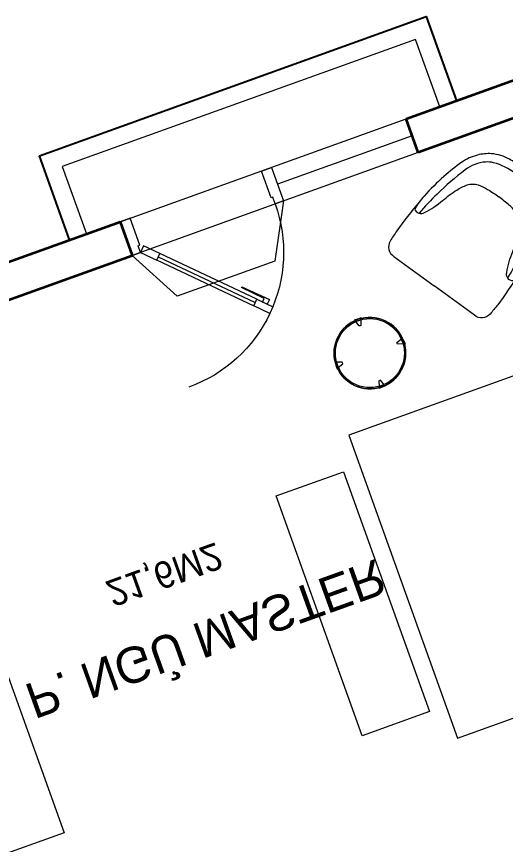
# Model space of a CAD drawing. Header units: metres. Extents: x 568332 to 569219, y 2065964 to 2066430.
# Drawn here: x 568600.558 to 568603.293, y 2066320.1 to 2066324.727 of the extents above; entities that cross this region are included whole.
import ezdxf

# ---------------------------------------------------------------- set-up
doc = ezdxf.new("R2010")
doc.units = ezdxf.units.M
for name, pattern in [('$AUDIT_BAD_LTYPE2', [0]), ('HIDDEN2', [0.1875, 0.125, -0.0625]), ('X-5M-G-MB PHONGNGU$0$HIDDEN2', [0.1875, 0.125, -0.0625])]:
    doc.linetypes.add(name, pattern=pattern)
doc.layers.get('0').update_dxf_attribs({"linetype": 'CONTINUOUS'})
doc.layers.get('DEFPOINTS').update_dxf_attribs({"linetype": 'CONTINUOUS'})
for name, color, linetype, lineweight in [('-DIM', 9, 'CONTINUOUS', 13), ('-DOOR', 137, 'CONTINUOUS', 9), ('-FURNITURE', 46, 'CONTINUOUS', 9), ('-LINE1', 7, 'CONTINUOUS', 18), ('-LINE2', 252, 'CONTINUOUS', 9), ('-WALL', 4, 'CONTINUOUS', 35), ('TEXT25', 2, 'CONTINUOUS', 13)]:
    doc.layers.add(name, color=color, linetype=linetype, lineweight=lineweight)
doc.layers.add('LoLK', color=6, linetype='CONTINUOUS')
doc.styles.add('SVN_AVO_thuong', font='')
doc.styles.add('T1', font='', dxfattribs={"height": 200})
doc.styles.get('SVN_AVO_thuong').set_extended_font_data('SVN-Avo')
doc.styles.get('T1').set_extended_font_data('VNgeometric Light')

# ---------------------------------------------------------------- blocks, each defined once
blk = doc.blocks.new('1800X2000')
at = {"layer": '-FURNITURE'}
blk.add_line((325497.3064970744, 17765.29446492715), (325497.3064973904, 19565.2944651944), dxfattribs=at)
for points in [[(323997.3057774993, 19565.2944651944), (325997.3064971831, 19565.2944651944), (325997.3064971831, 17765.29446484288), (323997.3057774993, 17765.29446484288)], [(325612.9490047574, 19390.79434491032), (325919.0064973457, 19390.79434491032), (325919.0064973457, 18691.29434485664), (325612.9490047574, 18691.29434485664)], [(325612.9490046239, 18629.79434491026), (325919.0064972151, 18629.79434491026), (325919.0064972151, 17946.79434485664), (325612.9490046239, 17946.79434485664)]]:
    blk.add_lwpolyline(points, close=True, dxfattribs=at)
blk = doc.blocks.new('*U299')
at = {"linetype": 'X-5M-G-MB PHONGNGU$0$HIDDEN2'}
for points in [[(0, 600.0000000004657), (0, 0), (2672.34284560128, -9.831674304536018e-10), (2672.34284560128, 599.9999999994825)], [(2652.34284560128, 579.9996613714092), (2652.34284560128, 19.99966137140928), (20, 20.00000000046566), (20, 580.0000000004657)], [(2652.34284560128, 286.6991212944914), (2652.34284560128, 313.0991212943982), (20, 313.0991212953813), (19.99999859370291, 286.6991212952417)], [(113.7817614636733, 319.1750910408318), (109.4317788550979, 319.1750910408318), (109.4317788550979, 280.441767644881), (113.7817614636733, 280.441767644881)], [(227.7817614636733, 319.1750910407849), (223.4317788550979, 319.1750910407849), (223.4317788550979, 280.4417676448341), (227.7817614636733, 280.4417676448341)], [(341.7817614636733, 319.175091040738), (337.4317788550979, 319.175091040738), (337.4317788550979, 280.4417676447872), (341.7817614636733, 280.4417676447872)], [(455.7817614636733, 319.1750910406911), (451.4317788550979, 319.1750910406911), (451.4317788550979, 280.4417676447403), (455.7817614636733, 280.4417676447403)], [(569.7817614636733, 319.1750910406442), (565.431778855098, 319.1750910406442), (565.431778855098, 280.4417676446934), (569.7817614636733, 280.4417676446934)], [(683.7817614636732, 319.1750910405973), (679.4317788550978, 319.1750910405973), (679.4317788550978, 280.4417676446465), (683.7817614636732, 280.4417676446465)], [(797.7817614636732, 319.1750910405504), (793.4317788550978, 319.1750910405504), (793.4317788550978, 280.4417676445996), (797.7817614636732, 280.4417676445996)], [(911.7817614636732, 319.1750910405035), (907.4317788550978, 319.1750910405035), (907.4317788550978, 280.4417676445527), (911.7817614636732, 280.4417676445527)], [(1025.781761463673, 319.1750910404566), (1021.431778855098, 319.1750910404566), (1021.431778855098, 280.4417676445057), (1025.781761463673, 280.4417676445057)], [(1139.781761463673, 319.1750910404097), (1135.431778855098, 319.1750910404097), (1135.431778855098, 280.4417676444588), (1139.781761463673, 280.4417676444588)], [(1253.781761463673, 319.1750910403628), (1249.431778855098, 319.1750910403628), (1249.431778855098, 280.4417676444119), (1253.781761463673, 280.4417676444119)], [(1367.781761463673, 319.1750910403159), (1363.431778855098, 319.1750910403159), (1363.431778855098, 280.441767644365), (1367.781761463673, 280.441767644365)], [(1481.781761463673, 319.175091040269), (1477.431778855098, 319.175091040269), (1477.431778855098, 280.4417676443181), (1481.781761463673, 280.4417676443181)], [(1595.781761463673, 319.175091040222), (1591.431778855098, 319.175091040222), (1591.431778855098, 280.4417676442712), (1595.781761463673, 280.4417676442712)], [(1709.781761463673, 319.1750910401751), (1705.431778855098, 319.1750910401751), (1705.431778855098, 280.4417676442243), (1709.781761463673, 280.4417676442243)], [(1823.781761463673, 319.1750910401282), (1819.431778855098, 319.1750910401282), (1819.431778855098, 280.4417676441774), (1823.781761463673, 280.4417676441774)], [(1937.781761463673, 319.1750910400813), (1933.431778855098, 319.1750910400813), (1933.431778855098, 280.4417676441305), (1937.781761463673, 280.4417676441305)], [(2051.781761463673, 319.1750910400344), (2047.431778855098, 319.1750910400344), (2047.431778855098, 280.4417676440836), (2051.781761463673, 280.4417676440836)], [(2165.781761463673, 319.1750910399875), (2161.431778855097, 319.1750910399875), (2161.431778855097, 280.4417676440366), (2165.781761463673, 280.4417676440366)], [(2279.781761463673, 319.1750910399406), (2275.431778855097, 319.1750910399406), (2275.431778855097, 280.4417676439897), (2279.781761463673, 280.4417676439897)], [(2393.781761463673, 319.1750910398937), (2389.431778855097, 319.1750910398937), (2389.431778855097, 280.4417676439429), (2393.781761463673, 280.4417676439429)], [(2507.781761463673, 319.1750910398468), (2503.431778855097, 319.1750910398468), (2503.431778855097, 280.441767643896), (2507.781761463673, 280.441767643896)], [(2621.781761463673, 319.1750910397999), (2617.431778855097, 319.1750910397999), (2617.431778855097, 280.4417676438491), (2621.781761463673, 280.4417676438491)]]:
    blk.add_lwpolyline(points, close=True, dxfattribs=at)
for points in [[(122.2409142897814, 313.1103512093413), (122.2409142897814, 515.2497102723445), (100.1765458012815, 515.2497102723445), (100.1765458012815, 313.1103512093413)], [(236.2409142897814, 313.1103512092944), (236.2409142897814, 515.2497102722975), (214.1765458012815, 515.2497102722975), (214.1765458012815, 313.1103512092944)], [(350.2409142897814, 313.1103512092475), (350.2409142897814, 515.2497102722507), (328.1765458012815, 515.2497102722507), (328.1765458012815, 313.1103512092475)], [(464.2409142897813, 313.1103512092006), (464.2409142897813, 515.2497102722037), (442.1765458012814, 515.2497102722037), (442.1765458012814, 313.1103512092006)], [(578.2409142897814, 313.1103512091537), (578.2409142897814, 515.2497102721569), (556.1765458012815, 515.2497102721569), (556.1765458012815, 313.1103512091537)], [(692.2409142897812, 313.1103512091068), (692.2409142897812, 515.24971027211), (670.1765458012813, 515.24971027211), (670.1765458012813, 313.1103512091068)], [(806.2409142897812, 313.1103512090599), (806.2409142897812, 515.249710272063), (784.1765458012813, 515.249710272063), (784.1765458012813, 313.1103512090599)], [(920.2409142897812, 313.110351209013), (920.2409142897812, 515.2497102720162), (898.1765458012813, 515.2497102720162), (898.1765458012813, 313.110351209013)], [(1034.240914289781, 313.1103512089661), (1034.240914289781, 515.2497102719692), (1012.176545801281, 515.2497102719692), (1012.176545801281, 313.1103512089661)], [(1148.240914289781, 313.1103512089192), (1148.240914289781, 515.2497102719224), (1126.176545801281, 515.2497102719224), (1126.176545801281, 313.1103512089192)], [(1262.240914289781, 313.1103512088723), (1262.240914289781, 515.2497102718754), (1240.176545801281, 515.2497102718754), (1240.176545801281, 313.1103512088723)], [(1376.240914289781, 313.1103512088254), (1376.240914289781, 515.2497102718285), (1354.176545801281, 515.2497102718285), (1354.176545801281, 313.1103512088254)], [(1490.240914289781, 313.1103512087785), (1490.240914289781, 515.2497102717816), (1468.176545801281, 515.2497102717816), (1468.176545801281, 313.1103512087785)], [(1604.240914289781, 313.1103512087315), (1604.240914289781, 515.2497102717347), (1582.176545801281, 515.2497102717347), (1582.176545801281, 313.1103512087315)], [(1718.240914289781, 313.1103512086846), (1718.240914289781, 515.2497102716878), (1696.176545801281, 515.2497102716878), (1696.176545801281, 313.1103512086846)], [(1832.240914289781, 313.1103512086377), (1832.240914289781, 515.2497102716409), (1810.176545801281, 515.2497102716409), (1810.176545801281, 313.1103512086377)], [(1946.240914289781, 313.1103512085908), (1946.240914289781, 515.2497102715939), (1924.176545801281, 515.2497102715939), (1924.176545801281, 313.1103512085908)], [(2060.240914289781, 313.1103512085439), (2060.240914289781, 515.2497102715471), (2038.176545801281, 515.2497102715471), (2038.176545801281, 313.1103512085439)], [(2174.240914289781, 313.110351208497), (2174.240914289781, 515.2497102715001), (2152.176545801281, 515.2497102715001), (2152.176545801281, 313.110351208497)], [(2288.240914289781, 313.1103512084501), (2288.240914289781, 515.2497102714533), (2266.176545801281, 515.2497102714533), (2266.176545801281, 313.1103512084501)], [(2402.240914289781, 313.1103512084032), (2402.240914289781, 515.2497102714063), (2380.176545801281, 515.2497102714063), (2380.176545801281, 313.1103512084032)], [(2516.240914289781, 313.1103512083563), (2516.240914289781, 515.2497102713594), (2494.176545801281, 515.2497102713594), (2494.176545801281, 313.1103512083563)], [(2630.240914289781, 313.1103512083094), (2630.240914289781, 515.2497102713126), (2608.176545801281, 515.2497102713126), (2608.176545801281, 313.1103512083094)], [(100.1765458012815, 286.7103512094345), (100.1765458012815, 92.0852110228024), (122.2409142897814, 92.0852110228024), (122.2409142897814, 286.7103512094345)], [(214.1765458012815, 286.7103512093876), (214.1765458012815, 92.08521102275549), (236.2409142897814, 92.08521102275549), (236.2409142897814, 286.7103512093876)], [(328.1765458012815, 286.7103512093407), (328.1765458012815, 92.08521102270858), (350.2409142897814, 92.08521102270858), (350.2409142897814, 286.7103512093407)], [(442.1765458012814, 286.7103512092938), (442.1765458012814, 92.08521102266168), (464.2409142897813, 92.08521102266168), (464.2409142897813, 286.7103512092938)], [(556.1765458012815, 286.7103512092469), (556.1765458012815, 92.08521102261477), (578.2409142897814, 92.08521102261477), (578.2409142897814, 286.7103512092469)], [(670.1765458012813, 286.7103512092), (670.1765458012813, 92.08521102256786), (692.2409142897812, 92.08521102256786), (692.2409142897812, 286.7103512092)], [(784.1765458012813, 286.7103512091531), (784.1765458012813, 92.08521102252095), (806.2409142897812, 92.08521102252095), (806.2409142897812, 286.7103512091531)], [(898.1765458012813, 286.7103512091062), (898.1765458012813, 92.08521102247404), (920.2409142897812, 92.08521102247404), (920.2409142897812, 286.7103512091062)], [(1012.176545801281, 286.7103512090592), (1012.176545801281, 92.08521102242715), (1034.240914289781, 92.08521102242715), (1034.240914289781, 286.7103512090592)], [(1126.176545801281, 286.7103512090123), (1126.176545801281, 92.08521102238024), (1148.240914289781, 92.08521102238024), (1148.240914289781, 286.7103512090123)], [(1240.176545801281, 286.7103512089654), (1240.176545801281, 92.08521102233333), (1262.240914289781, 92.08521102233333), (1262.240914289781, 286.7103512089654)], [(1354.176545801281, 286.7103512089186), (1354.176545801281, 92.08521102228642), (1376.240914289781, 92.08521102228642), (1376.240914289781, 286.7103512089186)], [(1468.176545801281, 286.7103512088717), (1468.176545801281, 92.0852110222395), (1490.240914289781, 92.0852110222395), (1490.240914289781, 286.7103512088717)], [(1582.176545801281, 286.7103512088247), (1582.176545801281, 92.0852110221926), (1604.240914289781, 92.0852110221926), (1604.240914289781, 286.7103512088247)], [(1696.176545801281, 286.7103512087778), (1696.176545801281, 92.0852110221457), (1718.240914289781, 92.0852110221457), (1718.240914289781, 286.7103512087778)], [(1810.176545801281, 286.7103512087309), (1810.176545801281, 92.08521102209879), (1832.240914289781, 92.08521102209879), (1832.240914289781, 286.7103512087309)], [(1924.176545801281, 286.710351208684), (1924.176545801281, 92.08521102205188), (1946.240914289781, 92.08521102205188), (1946.240914289781, 286.710351208684)], [(2038.176545801281, 286.7103512086371), (2038.176545801281, 92.08521102200497), (2060.240914289781, 92.08521102200497), (2060.240914289781, 286.7103512086371)], [(2152.176545801281, 286.7103512085902), (2152.176545801281, 92.08521102195806), (2174.240914289781, 92.08521102195806), (2174.240914289781, 286.7103512085902)], [(2266.176545801281, 286.7103512085433), (2266.176545801281, 92.08521102191116), (2288.240914289781, 92.08521102191116), (2288.240914289781, 286.7103512085433)], [(2380.176545801281, 286.7103512084964), (2380.176545801281, 92.08521102186425), (2402.240914289781, 92.08521102186425), (2402.240914289781, 286.7103512084964)], [(2494.176545801281, 286.7103512084495), (2494.176545801281, 92.08521102181734), (2516.240914289781, 92.08521102181734), (2516.240914289781, 286.7103512084495)], [(2608.176545801281, 286.7103512084026), (2608.176545801281, 92.08521102177043), (2630.240914289781, 92.08521102177043), (2630.240914289781, 286.7103512084026)]]:
    blk.add_lwpolyline(points, dxfattribs=at)
blk = doc.blocks.new('A$C7D524948')
at = {"layer": '-FURNITURE'}
for points in [[(-1.862645149230957e-09, 824.9500000011176, 0.02374928999430728), (-77.15000000130385, 820, 0.1110396266945436), (-175.0999999996275, 786.1500000022352, 0.08516816991690027), (-234.9500000011176, 733.25, 0.08855014736123698), (-281.5499999988824, 649.3499999996275, 0.02790636319614463), (-315.9500000011176, 525.5999999996275, 0.02834164487538841), (-340.4000000022352, 372.8000000007451, 0.04711987010175965), (-341.0999999996275, 283.4000000003725, 0.5135274654112972), (-284.5500000007451, 299.9500000011176, 0.05957759956988055), (-242.5500000026077, 413.6500000003725, -0.03446512451505389), (-213.1500000003725, 507.4499999992549, -0.05927668371543007), (-182.7500000009313, 564.2999999988824, -0.1661460996977688), (-133.4500000011176, 600.4000000003725, -0.0525641271264061), (-75.80000000074506, 611.9500000011176, -0.02855401869774651), (-1.862645149230957e-09, 614.6500000003725, -3.543335205159532)], [(-1.862645149230957e-09, 824.9500000011176, -0.02374928999430728), (77.14999999850988, 820.0000000018626, -0.1110396266945436), (175.0999999986961, 786.1500000003725, -0.08516816991690027), (234.9499999992549, 733.25, -0.08855014736123698), (281.5499999988824, 649.3499999996275, -0.02790636319614463), (315.9500000011176, 525.5999999996275, -0.02834164487538841), (340.3999999985099, 372.8000000007451, -0.04711987010175965), (341.0999999996275, 283.4000000022352, -0.5135274654112972), (284.5500000007451, 299.9499999992549, -0.05957759956988055), (242.5499999988824, 413.6499999985099, 0.03446512451505389), (213.1499999994412, 507.4500000011176, 0.05927668371543007), (182.75, 564.3000000007451, 0.1661460996977688), (133.4499999983236, 600.4000000003725, 0.0525641271264061), (75.79999999888241, 611.9499999992549, 0.02855401869774651), (-1.862645149230957e-09, 614.6500000003725, 3.543335205159532)], [(-0.5500000007450581, 774.1500000003725, 0.1055837687742558), (-137.8000000007451, 751.3000000007451, 0.08397584501256396), (-176, 728.25, 0.1493020227225411), (-241.2000000011176, 626.1999999992549, 0.02490854660583826), (-289.25, 424.1500000003725, 0.02643887537121914), (-306.5679914960638, 278.4068524483591, -0.8863330528017872)], [(-0.5500000007450581, 774.1500000003725, -0.1055837687742558), (136.6999999992549, 751.3000000007451, -0.08397584501256396), (174.8999999985099, 728.2500000018626, -0.1493020227225411), (240.0999999986961, 626.1999999992549, -0.02490854660583826), (288.1499999975786, 424.1500000003725, -0.02643887537121914), (305.467991495505, 278.4068524483591, 0.8863330528017872)], [(-342.8562581948936, 328.1164919566363, 0.02267140514630937), (-350.039135296829, 124.5, 0.01212164544072816), (-345.6391352973878, 57.0500000026077, 0.4055082152921144), (-279.3891352973878, 0), (0, 0)], [(342.8562581939623, 328.1164919547737, -0.02267140514630937), (350.0391352958977, 124.5, -0.01212164544072816), (345.6391352955252, 57.05000000074506, -0.4055082152921144), (279.3891352964565, 0), (0, 0)]]:
    blk.add_lwpolyline(points, format="xyb", dxfattribs=at)
blk = doc.blocks.new('tbl1')
at = {"layer": '-FURNITURE'}
for points in [[(-19.7318235830171, 199.0618887953169), (-20.00000000081491, 202.1778609547764), (19.99999999918509, 202.1778609547764), (19.73182358138729, 199.0618887953169), (-8.149072527885437e-10, 200.1778609545727)], [(-202.1778609555913, -20), (-202.1778609555913, 20), (-199.0618887961609, 19.7318235822022), (-200.1778609553294, 9.313225746154785e-10), (-199.0618887961609, -19.73182358033955)], [(202.1778609539615, -20), (199.0618887945311, -19.73182358033955), (200.1778609537287, 9.313225746154785e-10), (200.2090254699579, 19.83055200098897), (202.1778609539615, 20)], [(19.99999999918509, -202.1778609547764), (-20.00000000081491, -202.1778609547764), (-19.7318235830171, -199.061888795346), (-8.149072527885437e-10, -200.1778609546018), (19.73182358138729, -199.061888795346)]]:
    blk.add_hatch(color=256, dxfattribs=at).paths.add_polyline_path(points, flags=0)
at = {"layer": '-FURNITURE', "flags": 128}
for points in [[(-19.7318235830171, 199.061888795346), (-20.00000000081491, 202.1778609547764), (-8.149072527885437e-10, 202.1778609547764), (19.99999999918509, 202.1778609547764), (19.73182358138729, 199.061888795346)], [(-202.1778609555913, 0), (-202.1778609555913, 20), (-199.0618887961609, 19.7318235822022)], [(202.1778609539615, 0), (202.1778609539615, 20), (199.0618887945311, 19.7318235822022)], [(-19.7318235830171, -199.061888795346), (-20.00000000081491, -202.1778609547764), (-8.149072527885437e-10, -202.1778609547764), (19.99999999918509, -202.1778609547764), (19.73182358138729, -199.061888795346)]]:
    blk.add_lwpolyline(points, dxfattribs=at)
for points in [[(14.99999999918509, 193), (-15.00000000081491, 193), (-5.000000000814907, 163), (-8.149072527885437e-10, 163), (4.999999999185093, 163)], [(-193.0000000008149, -15), (-193.0000000008149, 15), (-163.0000000008149, 5), (-163.0000000008149, 0), (-163.0000000008149, -5)], [(192.9999999991851, -15), (192.9999999991851, 15), (162.9999999991851, 5), (162.9999999991851, 0), (162.9999999991851, -5)], [(14.99999999918509, -193), (-15.00000000081491, -193), (-5.000000000814907, -163), (-8.149072527885437e-10, -163), (4.999999999185093, -163)]]:
    blk.add_lwpolyline(points, close=True, dxfattribs=at)
at = {"layer": '-FURNITURE'}
for radius in [200.0000000000002, 193.0000000000002]:
    blk.add_circle((-8.149072527885437e-10, 0), radius, dxfattribs=at)
for radius, start, end in [(199.9999999999999, 90, 270), (199.9999999999998, 270, 90)]:
    blk.add_arc((0, 0), radius, start, end, dxfattribs=at)
blk = doc.blocks.new('*U159')
at = {"linetype": '$AUDIT_BAD_LTYPE2'}
for p, q in [((134.8528137423857, 56.56854249492379), (559.116882454313, 480.832611206851)), ((573.2590180780439, 466.69047558312), (148.9949493661167, 42.42640687119284))]:
    blk.add_line(p, q, dxfattribs=at)
for points in [[(544.974746830582, 494.9747468305819), (573.2590180780439, 466.69047558312), (643.9696961966987, 537.4011537017748), (615.6854249492368, 565.6854249492367), (544.974746830582, 494.9747468305819)], [(547.0295477225062, 497.0295477225062), (120.7106781186548, 70.71067811865474)], [(120.7106781186548, 70.71067811865474), (148.9949493661167, 42.42640687119284), (78.2842712474619, -28.2842712474619), (50, 0), (120.7106781186548, 70.71067811865474)]]:
    blk.add_lwpolyline(points)
for points in [[(518.6601255723684, 372.1119246041146), (638.5991009923586, 492.0509000241046), (618.6092717556935, 512.0407292607696), (598.6194425190491, 492.0509000241252), (614.6113059083771, 476.0590366347973), (514.6621597250313, 376.1098904514517)], [(0, 0), (50, 0), (50, -40), (60, -40), (60, -199.3588634537518), (0, -199.3588634537518)], [(899.9999999999982, 1.3252863207713e-28), (849.9999999999982, 1.3252863207713e-28), (849.9999999999982, -40.00000000000001), (839.9999999999982, -40.00000000000001), (839.9999999999982, -199.3588634537518), (899.9999999999982, -199.3588634537518)]]:
    blk.add_lwpolyline(points, close=True)
at = {"linetype": '$AUDIT_BAD_LTYPE2', "ltscale": 0.3}
blk.add_arc((50, 0), 799.9999999999982, 0, 90, dxfattribs=at)
blk = doc.blocks.new('M3-T3.2')
at = {"layer": '-DOOR'}
blk.add_line((568608.9410663416, 2066326.306033926), (568609.6933808859, 2066326.578109088), dxfattribs=at)
blk.add_lwpolyline([(568608.9750835894, 2066326.211972895), (568610.5737519697, 2066326.790132605), (568610.5057240399, 2066326.97823232), (568608.9070571257, 2066326.400073139)], dxfattribs=at)
at = {"layer": '-FURNITURE'}
for points in [[(568612.4314231153, 2066325.914804797), (568612.9254538417, 2066324.548761324), (568613.3486306467, 2066324.701803557), (568612.8545999205, 2066326.067847031)], [(568610.9196623586, 2066323.765926232), (568611.295819023, 2066323.901963594), (568610.8115461139, 2066325.241025746), (568610.4353894495, 2066325.104988385)]]:
    blk.add_lwpolyline(points, close=True, dxfattribs=at)
at = {"layer": '-LINE1'}
for points in [[(568608.6249446718, 2066326.298034578), (568608.4548909583, 2066326.768249796), (568610.6178058023, 2066327.55042585), (568610.7878454928, 2066327.080249407)], [(568608.7189838379, 2066326.332043918), (568608.5829400746, 2066326.708218284), (568610.5577753668, 2066327.42237903), (568610.6938063267, 2066327.046240066)]]:
    blk.add_lwpolyline(points, dxfattribs=at)
at = {"layer": '-LINE2', "linetype": 'HIDDEN2', "ltscale": 10}
for p, q in [((568610.5737519697, 2066326.790132605), (568610.5249517533, 2066326.453467953)), ((568609.7273507128, 2066326.484179181), (568609.9801531457, 2066326.25665728)), ((568609.9801531457, 2066326.25665728), (568610.5249517533, 2066326.453467953))]:
    blk.add_line(p, q, dxfattribs=at)
at = {"layer": '-WALL'}
for p, q in [((568612.5746174557, 2066327.726449294), (568610.5057240406, 2066326.978232319)), ((568612.359817654, 2066327.436089429), (568610.5737427212, 2066326.790153986)), ((568610.5057240406, 2066326.978232319), (568610.5737427212, 2066326.790153986)), ((568608.9070582164, 2066326.400073532), (568607.6845490567, 2066325.957952107)), ((568608.9750744668, 2066326.211994319), (568608.9070582164, 2066326.400073532)), ((568607.9403762039, 2066325.837794857), (568608.9750744668, 2066326.211994319))]:
    blk.add_line(p, q, dxfattribs=at)
at = {"layer": 'DEFPOINTS', "color": 2}
blk.add_lwpolyline([(568612.7858204844, 2066311.852044971), (568619.368612674, 2066314.232658298), (568614.2673303537, 2066328.338595555), (568610.787841539, 2066327.08026034), (568610.617814231, 2066327.550428899), (568608.4548909583, 2066326.768249796), (568608.624940718, 2066326.298045511), (568607.6845185017, 2066325.958036609), (568612.7858204844, 2066311.852044971)], dxfattribs=at)
at = {"layer": '-DIM', "xscale": 0.001, "yscale": 0.001, "zscale": 0.001, "rotation": 199.8825648429137}
blk.add_blockref('1800X2000', (568908.9244238737, 2066452.139445073), dxfattribs=at)
at = {"layer": '-DOOR', "xscale": 0.001, "yscale": 0.001, "zscale": 0.001, "rotation": 199.8825648429137}
blk.add_blockref('*U159', (568610.5737427205, 2066326.790153988), dxfattribs=at)
at = {"layer": '-FURNITURE', "xscale": -0.0009999999999999998, "yscale": 0.0009999999999999998, "zscale": 0.001, "rotation": 75.7606450944524}
blk.add_blockref('A$C7D524948', (568609.3815916386, 2066325.581531043), dxfattribs=at)
at = {"layer": '-FURNITURE', "extrusion": (0, 0, -1), "xscale": -0.0009166666666659741, "yscale": 0.0009166666666659741, "zscale": -0.0009166666666659741, "rotation": 340.1174351570863}
blk.add_blockref('*U299', (-568609.5051255058, 2066321.512510548), dxfattribs=at)
at = {"layer": '-WALL', "xscale": -0.001, "yscale": 0.001, "zscale": 0.001, "rotation": 199.8825648429137}
blk.add_blockref('tbl1', (568609.898339088, 2066325.521182971), dxfattribs=at)
at = {"layer": 'TEXT25'}
for s, height, style, p in [('21,6M2', 0.15, 'T1', (568611.8627315894, 2066325.485376489)), ('P. NGỦ MASTER ', 0.2, 'SVN_AVO_thuong', (568612.5811890991, 2066325.329933291))]:
    blk.add_text(s, height=height, rotation=199.8825648497213, dxfattribs=dict(at, style=style)).set_placement(p)

msp = doc.modelspace()

# ---------------------------------------------------------------- block references
at = {"layer": 'LoLK', "xscale": -1, "rotation": 39.64835575732963}
msp.add_blockref('M3-T3.2', (2324886.638395709, 838119.0665053248), dxfattribs=at)

doc.saveas('drawing.dxf')
